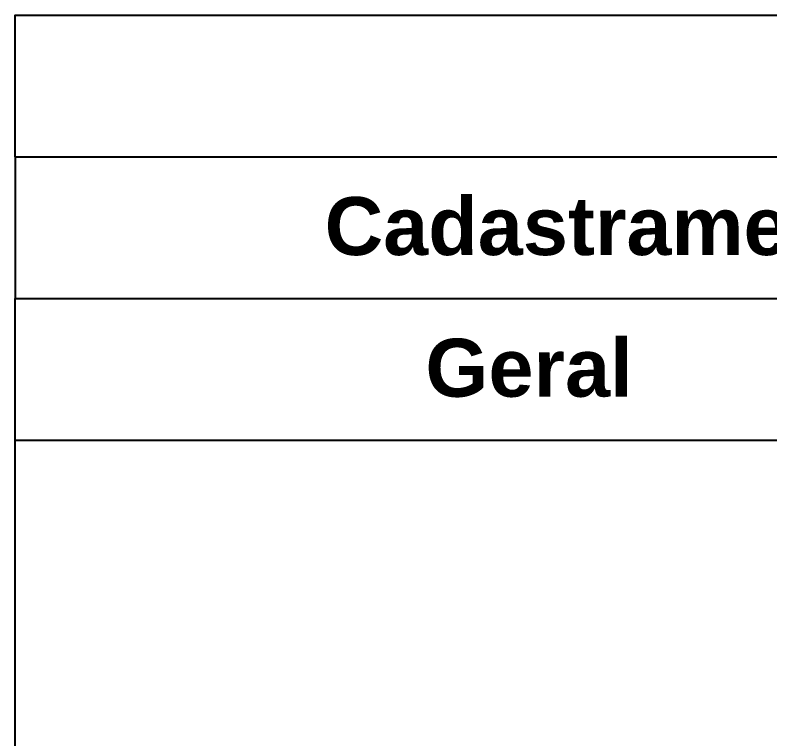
# Model space of a CAD drawing. Extents: x 1450 to 1868, y 82 to 351.
# Drawn here: x 1450.2 to 1556.7, y 249.1 to 351.3 of the extents above; entities that cross this region are included whole.
import ezdxf

# ---------------------------------------------------------------- set-up
doc = ezdxf.new("R2010")
doc.units = 0
doc.header["$LTSCALE"] = 0.5
doc.layers.get('0').update_dxf_attribs({"linetype": 'CONTINUOUS'})
doc.layers.add('INDICACAO_CIRCUITO', color=2, linetype='CONTINUOUS')
doc.styles.add('Arial', font='arialbd.ttf', dxfattribs={"height": 100})

# ---------------------------------------------------------------- blocks, each defined once
blk = doc.blocks.new('Caixa')
for p, q in [((0, -2000), (0, 0)), ((0, 0), (20893, 0))]:
    blk.add_line(p, q)
blk.add_lwpolyline([(0, -2000), (20893, -2000), (20893, -22893), (0, -22893)], close=True)

msp = doc.modelspace()

# ---------------------------------------------------------------- linework, layer by layer
msp.add_line((1450.16, 331.33), (1450.16, 311.33))
for points in [[(1450.16, 331.33), (1450.16, 351.33), (1868.02, 351.33), (1868.02, 331.33)], [(1450.16, 331.33), (1868.02, 331.33), (1868.02, 311.33)]]:
    msp.add_lwpolyline(points)

# ---------------------------------------------------------------- block references
at = {"xscale": 0.01000000108748102, "yscale": 0.01000000108748102, "zscale": 0.01000000108748102}
msp.add_blockref('Caixa', (1450.16, 311.33), dxfattribs=at)

# ---------------------------------------------------------------- texts
at = {"layer": 'INDICACAO_CIRCUITO', "style": 'Arial'}
for s, height, p in [('Cadastramento Elétrico', 8.1897, (1493.86, 317.45)), ('Geral', 8.19, (1508.08, 297.45))]:
    msp.add_text(s, height=height, dxfattribs=at).set_placement(p)

doc.saveas('drawing.dxf')
